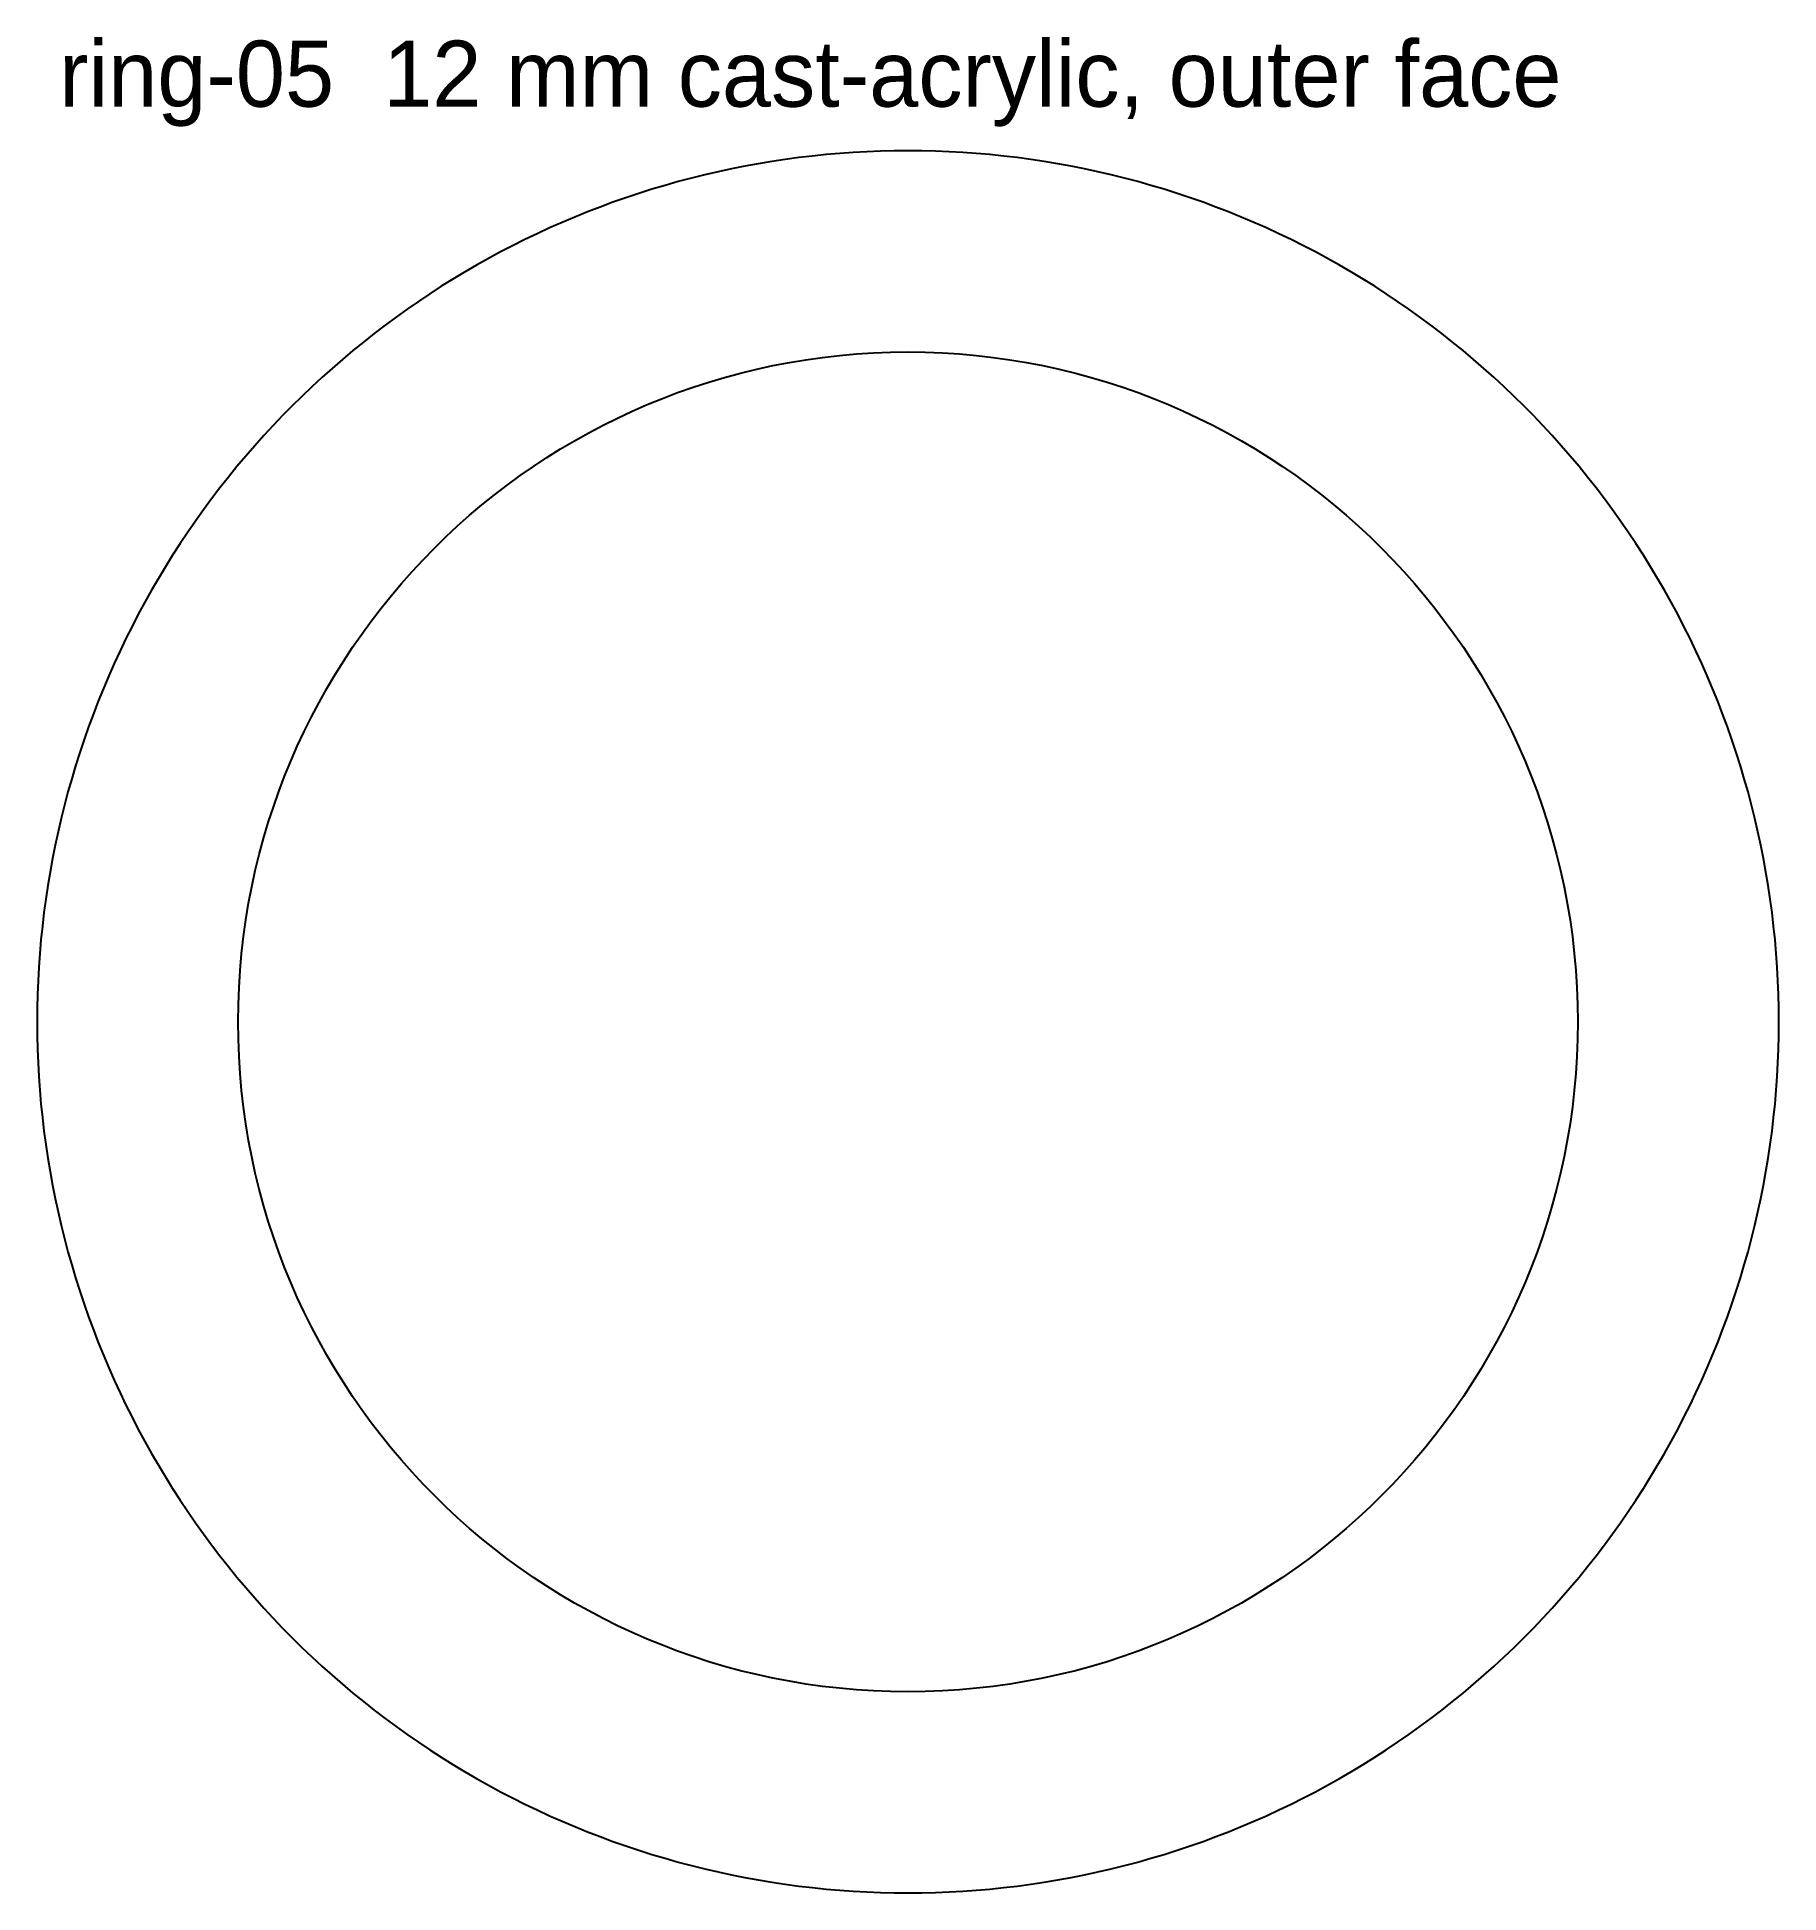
# Model space of a CAD drawing. Header units: millimetres. Extents: x 0 to 158, y 0 to 169.
import ezdxf

# ---------------------------------------------------------------- set-up
doc = ezdxf.new("R2010")
doc.units = ezdxf.units.MM
for name, color, linetype in [('CUT_INSIDE', 5, 'Continuous'), ('CUT_OUTSIDE', 1, 'Continuous'), ('NOTES', 7, 'Continuous')]:
    doc.layers.add(name, color=color, linetype=linetype)

msp = doc.modelspace()

# ---------------------------------------------------------------- linework, layer by layer
at = {"layer": 'CUT_INSIDE'}
msp.add_circle((79.09, 79.09), 60.83, dxfattribs=at)
at = {"layer": 'CUT_OUTSIDE'}
msp.add_lwpolyline([(158.19, 79.09), (158.18, 80.34), (158.15, 81.58), (158.1, 82.82), (158.03, 84.06), (157.95, 85.3), (157.84, 86.54), (157.71, 87.77), (157.57, 89.01), (157.4, 90.24), (157.22, 91.47), (157.01, 92.69), (156.79, 93.92), (156.55, 95.13), (156.28, 96.35), (156, 97.56), (155.7, 98.76), (155.39, 99.97), (155.05, 101.16), (154.69, 102.35), (154.32, 103.54), (153.93, 104.72), (153.51, 105.89), (153.08, 107.05), (152.64, 108.21), (152.17, 109.36), (151.68, 110.51), (151.18, 111.64), (150.66, 112.77), (150.12, 113.89), (149.57, 115), (149, 116.11), (148.41, 117.2), (147.8, 118.28), (147.18, 119.36), (146.53, 120.42), (145.88, 121.48), (145.2, 122.52), (144.51, 123.55), (143.81, 124.57), (143.08, 125.59), (142.35, 126.59), (141.59, 127.57), (140.82, 128.55), (140.04, 129.51), (139.24, 130.46), (138.42, 131.4), (137.6, 132.33), (136.75, 133.24), (135.89, 134.14), (135.02, 135.02), (134.14, 135.89), (133.24, 136.75), (132.33, 137.6), (131.4, 138.42), (130.46, 139.24), (129.51, 140.04), (128.55, 140.82), (127.57, 141.59), (126.59, 142.35), (125.59, 143.08), (124.57, 143.81), (123.55, 144.51), (122.52, 145.2), (121.48, 145.88), (120.42, 146.53), (119.36, 147.18), (118.28, 147.8), (117.2, 148.41), (116.11, 149), (115, 149.57), (113.89, 150.12), (112.77, 150.66), (111.64, 151.18), (110.51, 151.68), (109.36, 152.17), (108.21, 152.64), (107.05, 153.08), (105.89, 153.51), (104.72, 153.93), (103.54, 154.32), (102.35, 154.69), (101.16, 155.05), (99.97, 155.39), (98.76, 155.7), (97.56, 156), (96.35, 156.28), (95.13, 156.55), (93.92, 156.79), (92.69, 157.01), (91.47, 157.22), (90.24, 157.4), (89.01, 157.57), (87.77, 157.71), (86.54, 157.84), (85.3, 157.95), (84.06, 158.03), (82.82, 158.1), (81.58, 158.15), (80.34, 158.18), (79.09, 158.19), (77.85, 158.18), (76.61, 158.15), (75.37, 158.1), (74.13, 158.03), (72.89, 157.95), (71.65, 157.84), (70.42, 157.71), (69.18, 157.57), (67.95, 157.4), (66.72, 157.22), (65.5, 157.01), (64.27, 156.79), (63.06, 156.55), (61.84, 156.28), (60.63, 156), (59.42, 155.7), (58.22, 155.39), (57.03, 155.05), (55.84, 154.69), (54.65, 154.32), (53.47, 153.93), (52.3, 153.51), (51.14, 153.08), (49.98, 152.64), (48.83, 152.17), (47.68, 151.68), (46.55, 151.18), (45.42, 150.66), (44.3, 150.12), (43.19, 149.57), (42.08, 149), (40.99, 148.41), (39.91, 147.8), (38.83, 147.18), (37.77, 146.53), (36.71, 145.88), (35.67, 145.2), (34.64, 144.51), (33.61, 143.81), (32.6, 143.08), (31.6, 142.35), (30.62, 141.59), (29.64, 140.82), (28.68, 140.04), (27.73, 139.24), (26.79, 138.42), (25.86, 137.6), (24.95, 136.75), (24.05, 135.89), (23.17, 135.02), (22.29, 134.14), (21.44, 133.24), (20.59, 132.33), (19.76, 131.4), (18.95, 130.46), (18.15, 129.51), (17.37, 128.55), (16.6, 127.57), (15.84, 126.59), (15.11, 125.59), (14.38, 124.57), (13.68, 123.55), (12.99, 122.52), (12.31, 121.48), (11.66, 120.42), (11.01, 119.36), (10.39, 118.28), (9.78, 117.2), (9.19, 116.11), (8.62, 115), (8.07, 113.89), (7.53, 112.77), (7.01, 111.64), (6.51, 110.51), (6.02, 109.36), (5.55, 108.21), (5.11, 107.05), (4.68, 105.89), (4.26, 104.72), (3.87, 103.54), (3.5, 102.35), (3.14, 101.16), (2.8, 99.97), (2.48, 98.76), (2.19, 97.56), (1.9, 96.35), (1.64, 95.13), (1.4, 93.92), (1.18, 92.69), (0.97, 91.47), (0.79, 90.24), (0.62, 89.01), (0.48, 87.77), (0.35, 86.54), (0.24, 85.3), (0.16, 84.06), (0.09, 82.82), (0.04, 81.58), (0.01, 80.34), (0, 79.09), (0.01, 77.85), (0.04, 76.61), (0.09, 75.37), (0.16, 74.13), (0.24, 72.89), (0.35, 71.65), (0.48, 70.42), (0.62, 69.18), (0.79, 67.95), (0.97, 66.72), (1.18, 65.5), (1.4, 64.27), (1.64, 63.06), (1.9, 61.84), (2.19, 60.63), (2.48, 59.42), (2.8, 58.22), (3.14, 57.03), (3.5, 55.84), (3.87, 54.65), (4.26, 53.47), (4.68, 52.3), (5.11, 51.14), (5.55, 49.98), (6.02, 48.83), (6.51, 47.68), (7.01, 46.55), (7.53, 45.42), (8.07, 44.3), (8.62, 43.19), (9.19, 42.08), (9.78, 40.99), (10.39, 39.91), (11.01, 38.83), (11.66, 37.77), (12.31, 36.71), (12.99, 35.67), (13.68, 34.64), (14.38, 33.61), (15.11, 32.6), (15.84, 31.6), (16.6, 30.62), (17.37, 29.64), (18.15, 28.68), (18.95, 27.73), (19.76, 26.79), (20.59, 25.86), (21.44, 24.95), (22.29, 24.05), (23.17, 23.17), (24.05, 22.29), (24.95, 21.44), (25.86, 20.59), (26.79, 19.76), (27.73, 18.95), (28.68, 18.15), (29.64, 17.37), (30.62, 16.6), (31.6, 15.84), (32.6, 15.11), (33.61, 14.38), (34.64, 13.68), (35.67, 12.99), (36.71, 12.31), (37.77, 11.66), (38.83, 11.01), (39.91, 10.39), (40.99, 9.78), (42.08, 9.19), (43.19, 8.62), (44.3, 8.07), (45.42, 7.53), (46.55, 7.01), (47.68, 6.51), (48.83, 6.02), (49.98, 5.55), (51.14, 5.11), (52.3, 4.68), (53.47, 4.26), (54.65, 3.87), (55.84, 3.5), (57.03, 3.14), (58.22, 2.8), (59.42, 2.48), (60.63, 2.19), (61.84, 1.9), (63.06, 1.64), (64.27, 1.4), (65.5, 1.18), (66.72, 0.97), (67.95, 0.79), (69.18, 0.62), (70.42, 0.48), (71.65, 0.35), (72.89, 0.24), (74.13, 0.16), (75.37, 0.09), (76.61, 0.04), (77.85, 0.01), (79.09, 0), (80.34, 0.01), (81.58, 0.04), (82.82, 0.09), (84.06, 0.16), (85.3, 0.24), (86.54, 0.35), (87.77, 0.48), (89.01, 0.62), (90.24, 0.79), (91.47, 0.97), (92.69, 1.18), (93.92, 1.4), (95.13, 1.64), (96.35, 1.9), (97.56, 2.19), (98.76, 2.48), (99.97, 2.8), (101.16, 3.14), (102.35, 3.5), (103.54, 3.87), (104.72, 4.26), (105.89, 4.68), (107.05, 5.11), (108.21, 5.55), (109.36, 6.02), (110.51, 6.51), (111.64, 7.01), (112.77, 7.53), (113.89, 8.07), (115, 8.62), (116.11, 9.19), (117.2, 9.78), (118.28, 10.39), (119.36, 11.01), (120.42, 11.66), (121.48, 12.31), (122.52, 12.99), (123.55, 13.68), (124.57, 14.38), (125.59, 15.11), (126.59, 15.84), (127.57, 16.6), (128.55, 17.37), (129.51, 18.15), (130.46, 18.95), (131.4, 19.76), (132.33, 20.59), (133.24, 21.44), (134.14, 22.29), (135.02, 23.17), (135.89, 24.05), (136.75, 24.95), (137.6, 25.86), (138.42, 26.79), (139.24, 27.73), (140.04, 28.68), (140.82, 29.64), (141.59, 30.62), (142.35, 31.6), (143.08, 32.6), (143.81, 33.61), (144.51, 34.64), (145.2, 35.67), (145.88, 36.71), (146.53, 37.77), (147.18, 38.83), (147.8, 39.91), (148.41, 40.99), (149, 42.08), (149.57, 43.19), (150.12, 44.3), (150.66, 45.42), (151.18, 46.55), (151.68, 47.68), (152.17, 48.83), (152.64, 49.98), (153.08, 51.14), (153.51, 52.3), (153.93, 53.47), (154.32, 54.65), (154.69, 55.84), (155.05, 57.03), (155.39, 58.22), (155.7, 59.42), (156, 60.63), (156.28, 61.84), (156.55, 63.06), (156.79, 64.27), (157.01, 65.5), (157.22, 66.72), (157.4, 67.95), (157.57, 69.18), (157.71, 70.42), (157.84, 71.65), (157.95, 72.89), (158.03, 74.13), (158.1, 75.37), (158.15, 76.61), (158.18, 77.85), (158.19, 79.09)], close=True, dxfattribs=at)

# ---------------------------------------------------------------- texts
at = {"layer": 'NOTES'}
msp.add_text('ring-05  12 mm cast-acrylic, outer face', height=6, dxfattribs=at).set_placement((2, 162.19))

doc.saveas('drawing.dxf')
